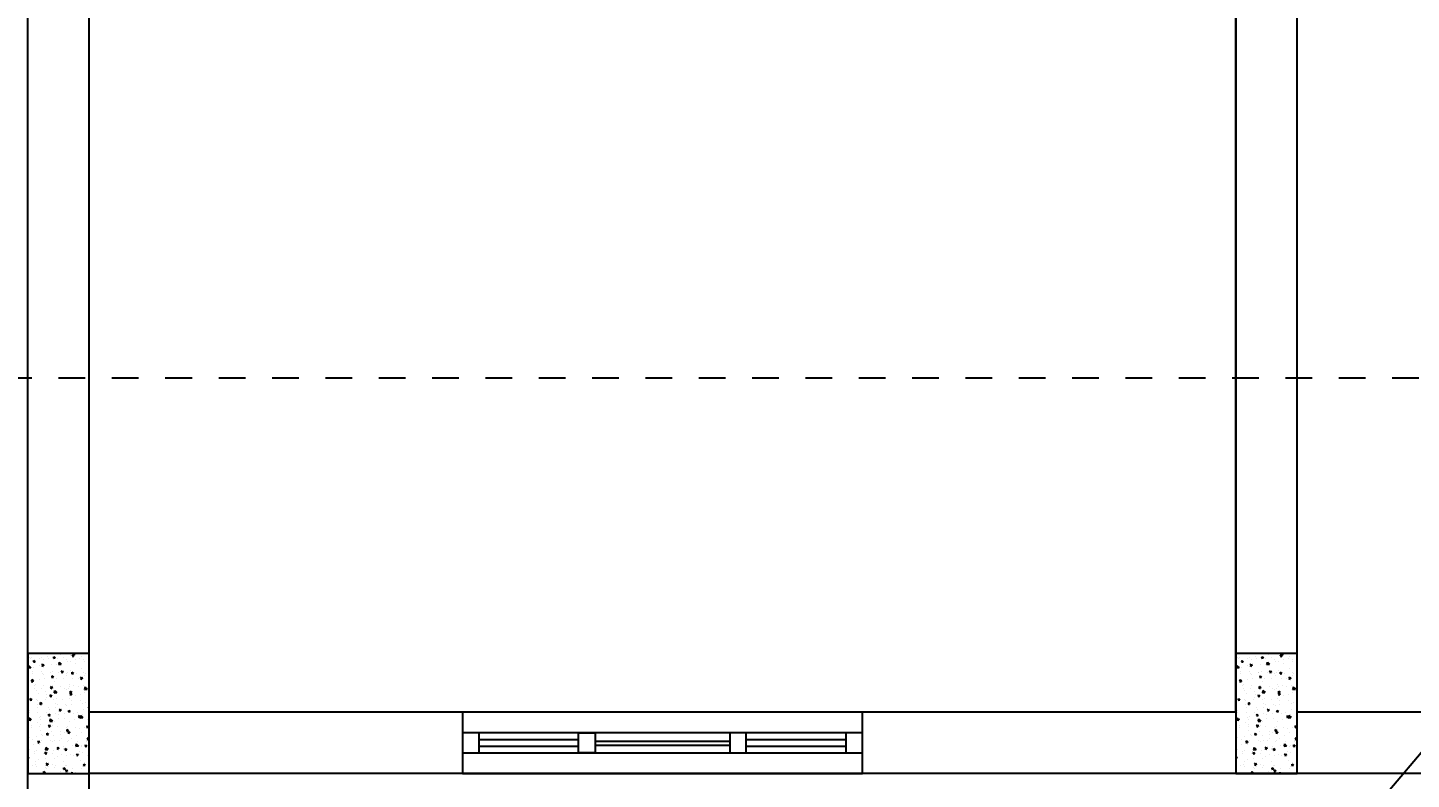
# Model space of a CAD drawing. Header units: metres. Extents: x 0 to 2048, y 111 to 219.
# Drawn here: x 1825.36 to 1830.55, y 164.29 to 167.11 of the extents above; entities that cross this region are included whole.
import ezdxf

# ---------------------------------------------------------------- set-up
doc = ezdxf.new("R2010")
doc.units = ezdxf.units.M
doc.header["$LTSCALE"] = 0.5
doc.header["$MEASUREMENT"] = 0
doc.header["$PDMODE"] = 3
doc.linetypes.add('( Dashed )', pattern=[0.75, 0.5, -0.25])
doc.linetypes.add('CONTIN', pattern=[0])
doc.layers.add('BLK_1_FLR_0_REGULAR_ROOM_1', color=3, linetype='Continuous')
doc.layers.add('DIST_EXIT', color=7, linetype='Continuous')
doc.layers.add('layout bou', color=1, linetype='Continuous', lineweight=60)
doc.layers.add('layout bou @ 1', color=1, linetype='Continuous', lineweight=60)
doc.styles.add('Isa-', font='times.ttf')
doc.styles.get("Standard").update_dxf_attribs({"font": ''})
doc.styles.get('Standard').set_extended_font_data('Arial Black')
doc.dimstyles.new('Building Arrow', dxfattribs={"dimscale": 0, "dimtxt": 1, "dimasz": 1, "dimexe": 0.18, "dimexo": 0.0625, "dimgap": 0.09, "dimtad": 0, "dimdec": 1, "dimzin": 0, "dimdsep": 46, "dimtxsty": 'Standard', "dimcen": 0.09, "dimse1": 1, "dimse2": 1, "dimclrt": 7, "dimadec": 1, "dimazin": 0, "dimtfac": 1, "dimtdec": 1, "dimtofl": 0, "dimtmove": 0, "dimatfit": 3, "dimfxl": 0, "dimtolj": 1, "dimtzin": 0, "dimarcsym": 0})
doc.dimstyles.new('STANDARD$0', dxfattribs={"dimtxt": 0.5, "dimasz": 0.1, "dimexe": 2, "dimexo": 2, "dimgap": 0, "dimtad": 0, "dimzin": 0, "dimdsep": 46, "dimtxsty": 'Standard', "dimblk": 'OBLIQUE', "dimcen": -0.0625, "dimse1": 1, "dimse2": 1, "dimclrd": 3, "dimclre": 9, "dimadec": 0, "dimazin": 0, "dimtfac": 1, "dimtix": 1, "dimtofl": 0, "dimtmove": 2, "dimatfit": 3, "dimldrblk": 'OBLIQUE', "dimfxl": 0, "dimtolj": 1, "dimtzin": 0, "dimarcsym": 0})

# ---------------------------------------------------------------- blocks, each defined once
blk = doc.blocks.new('*D9')
at = {"layer": 'Defpoints', "color": 0, "lineweight": -3}
for p in [(1764.1257, 208.0316), (1764.1257, 208.0316), (1929.9765, 145.7045)]:
    blk.add_point(p, dxfattribs=at)
at = {"layer": 'layout bou', "color": 0, "lineweight": -2}
for p, q in [((1765.0618, 207.6799), (1845.0867, 177.6063)), ((1929.0405, 146.0562), (1849.0155, 176.1298))]:
    blk.add_line(p, q, dxfattribs=at)
at = {"layer": 'layout bou', "color": 0, "lineweight": -3}
for points in [[(1765.1204, 207.8359), (1765.0031, 207.5239), (1764.1257, 208.0316)], [(1929.0991, 146.2122), (1928.9818, 145.9002), (1929.9765, 145.7045)]]:
    blk.add_solid(points, dxfattribs=at)
at = {"layer": 'layout bou', "color": 7, "lineweight": 15, "insert": (1847.0511, 176.868), "char_height": 1, "attachment_point": 5, "rotation": 339.4036}
blk.add_mtext('\\A1;177.2', dxfattribs=at)
blk = doc.blocks.new('_Oblique')
at = {"color": 0, "linetype": 'ByBlock', "lineweight": -2}
blk.add_line((-0.5, -0.5), (0.5, 0.5), dxfattribs=at)
blk = doc.blocks.new('*D32')
at = {"layer": 'Defpoints', "color": 0, "lineweight": -3, "ltscale": 2}
for p in [(1837.3489, 172.4047), (1837.3489, 172.4047), (1828.8279, 162.3147)]:
    blk.add_point(p, dxfattribs=at)
at = {"layer": 'DIST_EXIT', "color": 3, "lineweight": -2, "ltscale": 2}
for p, q in [((1837.3489, 172.4047), (1832.4777, 166.6365)), ((1828.8279, 162.3147), (1831.903, 165.956))]:
    blk.add_line(p, q, dxfattribs=at)
at = {"layer": 'DIST_EXIT', "color": 3, "lineweight": -2, "ltscale": 2, "xscale": 0.15, "yscale": 0.15, "zscale": 0.15}
for p, rotation in [((1837.3489, 172.4047), 49.81886375922322), ((1828.8279, 162.3147), 229.8188637592232)]:
    blk.add_blockref('_Oblique', p, dxfattribs=dict(at, rotation=rotation))
at = {"layer": 'DIST_EXIT', "color": 0, "lineweight": -3, "ltscale": 2, "insert": (1832.1903, 166.2963), "char_height": 0.3, "attachment_point": 5, "rotation": 49.8189, "style": 'Isa-'}
blk.add_mtext('\\A1;13.21', dxfattribs=at)

msp = doc.modelspace()

# ---------------------------------------------------------------- linework, layer by layer
at = {"color": 0, "lineweight": -3}
for p, q in [((1825.35887, 162.31467), (1825.35887, 169.87467)), ((1829.88887, 164.54467), (1829.88887, 169.87467)), ((1825.58887, 164.54467), (1825.58887, 169.64467)), ((1830.11887, 164.54467), (1830.11887, 169.64467)), ((1829.88887, 164.54467), (1825.58887, 164.54467)), ((1836.11887, 164.54467), (1830.11887, 164.54467)), ((1825.58887, 162.31467), (1825.58887, 164.31467)), ((1836.34887, 164.31467), (1825.58887, 164.31467))]:
    msp.add_line(p, q, dxfattribs=at)
at = {"color": 8, "linetype": '( Dashed )', "lineweight": -3, "ltscale": 0.0015}
msp.add_line((1819.475, 165.79899), (1856.7741, 165.79899), dxfattribs=at)
at = {"linetype": 'CONTIN', "lineweight": -3, "ltscale": 0.5}
for p, q in [((1825.35887, 164.76467), (1825.35887, 164.31467)), ((1825.58887, 164.76467), (1825.35887, 164.76467)), ((1825.58887, 164.31467), (1825.58887, 164.76467)), ((1829.88887, 164.76467), (1829.88887, 164.31467)), ((1830.11887, 164.76467), (1829.88887, 164.76467)), ((1830.11887, 164.31467), (1830.11887, 164.76467)), ((1825.35887, 164.31467), (1825.58887, 164.31467)), ((1829.88887, 164.31467), (1830.11887, 164.31467))]:
    msp.add_line(p, q, dxfattribs=at)
at = {"lineweight": -3}
for p, q in [((1825.36251, 164.71926), (1825.36113, 164.71037)), ((1825.36284, 164.71895), (1825.37096, 164.71116)), ((1825.36616, 164.74892), (1825.36616, 164.74892)), ((1825.36626, 164.76174), (1825.36626, 164.76174)), ((1825.36988, 164.74765), (1825.36988, 164.74765)), ((1825.37429, 164.75057), (1825.37429, 164.75057)), ((1825.38084, 164.73874), (1825.38032, 164.73276)), ((1825.38032, 164.73276), (1825.38658, 164.73392)), ((1825.38084, 164.73874), (1825.38659, 164.73392)), ((1825.40317, 164.74643), (1825.40317, 164.74643)), ((1825.40366, 164.72076), (1825.40366, 164.72076)), ((1825.41044, 164.7493), (1825.41044, 164.7493)), ((1825.41117, 164.72879), (1825.41117, 164.72879)), ((1825.41584, 164.72442), (1825.41248, 164.71944)), ((1825.41248, 164.71945), (1825.41853, 164.71742)), ((1825.41373, 164.72427), (1825.41373, 164.72427)), ((1825.41584, 164.72442), (1825.41853, 164.71742)), ((1825.41709, 164.74184), (1825.41709, 164.74184)), ((1825.43312, 164.75275), (1825.43312, 164.75275)), ((1825.43646, 164.74522), (1825.43646, 164.74522)), ((1825.44988, 164.72299), (1825.44988, 164.72299)), ((1825.45606, 164.75261), (1825.45554, 164.74663)), ((1825.45554, 164.74664), (1825.4618, 164.7478)), ((1825.45606, 164.75261), (1825.46181, 164.74779)), ((1825.46819, 164.72237), (1825.46819, 164.72237)), ((1825.46975, 164.744), (1825.46975, 164.744)), ((1825.47647, 164.73252), (1825.47509, 164.72363)), ((1825.4751, 164.72363), (1825.4846, 164.72474)), ((1825.4768, 164.73221), (1825.48492, 164.72442)), ((1825.48101, 164.75984), (1825.48101, 164.75984)), ((1825.49279, 164.74862), (1825.49279, 164.74862)), ((1825.50304, 164.74278), (1825.50304, 164.74278)), ((1825.50785, 164.73477), (1825.50785, 164.73477)), ((1825.52045, 164.73353), (1825.52045, 164.73353)), ((1825.52128, 164.75586), (1825.52128, 164.75586)), ((1825.52862, 164.75978), (1825.52526, 164.7548)), ((1825.52526, 164.75481), (1825.5313, 164.75278)), ((1825.52862, 164.75978), (1825.5313, 164.75278)), ((1825.53075, 164.76051), (1825.53702, 164.76167)), ((1825.53112, 164.76467), (1825.53076, 164.76051)), ((1825.53344, 164.76467), (1825.53703, 164.76167)), ((1825.53633, 164.74157), (1825.53633, 164.74157)), ((1825.5378, 164.72849), (1825.5378, 164.72849)), ((1825.5549, 164.7451), (1825.5549, 164.7451)), ((1825.55975, 164.75246), (1825.55975, 164.75246)), ((1825.56962, 164.74035), (1825.56962, 164.74035)), ((1825.57238, 164.73638), (1825.57238, 164.73638)), ((1829.89251, 164.71926), (1829.89113, 164.71037)), ((1829.89284, 164.71895), (1829.90096, 164.71116)), ((1829.89616, 164.74892), (1829.89616, 164.74892)), ((1829.89626, 164.76174), (1829.89626, 164.76174)), ((1829.89988, 164.74765), (1829.89988, 164.74765)), ((1829.90429, 164.75057), (1829.90429, 164.75057)), ((1829.91084, 164.73874), (1829.91032, 164.73276)), ((1829.91032, 164.73276), (1829.91658, 164.73392)), ((1829.91084, 164.73874), (1829.91659, 164.73392)), ((1829.93317, 164.74643), (1829.93317, 164.74643)), ((1829.93366, 164.72076), (1829.93366, 164.72076)), ((1829.94044, 164.7493), (1829.94044, 164.7493)), ((1829.94117, 164.72879), (1829.94117, 164.72879)), ((1829.94584, 164.72442), (1829.94248, 164.71944)), ((1829.94248, 164.71945), (1829.94853, 164.71742)), ((1829.94373, 164.72427), (1829.94373, 164.72427)), ((1829.94584, 164.72442), (1829.94853, 164.71742)), ((1829.94709, 164.74184), (1829.94709, 164.74184)), ((1829.96312, 164.75275), (1829.96312, 164.75275)), ((1829.96646, 164.74522), (1829.96646, 164.74522)), ((1829.97988, 164.72299), (1829.97988, 164.72299)), ((1829.98606, 164.75261), (1829.98554, 164.74663)), ((1829.98554, 164.74664), (1829.9918, 164.7478)), ((1829.98606, 164.75261), (1829.99181, 164.74779)), ((1829.99819, 164.72237), (1829.99819, 164.72237)), ((1829.99975, 164.744), (1829.99975, 164.744)), ((1830.00647, 164.73252), (1830.00509, 164.72363)), ((1830.0051, 164.72363), (1830.0146, 164.72474)), ((1830.0068, 164.73221), (1830.01492, 164.72442)), ((1830.01101, 164.75984), (1830.01101, 164.75984)), ((1830.02279, 164.74862), (1830.02279, 164.74862)), ((1830.03304, 164.74278), (1830.03304, 164.74278)), ((1830.03785, 164.73477), (1830.03785, 164.73477)), ((1830.05045, 164.73353), (1830.05045, 164.73353)), ((1830.05128, 164.75586), (1830.05128, 164.75586)), ((1830.05862, 164.75978), (1830.05526, 164.7548)), ((1830.05526, 164.75481), (1830.0613, 164.75278)), ((1830.05862, 164.75978), (1830.0613, 164.75278)), ((1830.06075, 164.76051), (1830.06702, 164.76167)), ((1830.06112, 164.76467), (1830.06076, 164.76051)), ((1830.06344, 164.76467), (1830.06703, 164.76167)), ((1830.06633, 164.74157), (1830.06633, 164.74157)), ((1830.0678, 164.72849), (1830.0678, 164.72849)), ((1830.0849, 164.7451), (1830.0849, 164.7451)), ((1830.08975, 164.75246), (1830.08975, 164.75246)), ((1830.09962, 164.74035), (1830.09962, 164.74035)), ((1830.10238, 164.73638), (1830.10238, 164.73638)), ((1825.36113, 164.71037), (1825.37063, 164.71148)), ((1825.36401, 164.70835), (1825.36401, 164.70835)), ((1825.37558, 164.66473), (1825.37222, 164.65975)), ((1825.37457, 164.66701), (1825.37404, 164.66103)), ((1825.37404, 164.66104), (1825.38031, 164.66219)), ((1825.37457, 164.66701), (1825.38031, 164.66219)), ((1825.37558, 164.66473), (1825.37826, 164.65773)), ((1825.37617, 164.6906), (1825.37617, 164.6906)), ((1825.37629, 164.69714), (1825.37629, 164.69714)), ((1825.37928, 164.7127), (1825.37928, 164.7127)), ((1825.4014, 164.66737), (1825.4014, 164.66737)), ((1825.40958, 164.69592), (1825.40958, 164.69592)), ((1825.41484, 164.68846), (1825.41484, 164.68846)), ((1825.41872, 164.68639), (1825.41872, 164.68639)), ((1825.42118, 164.67047), (1825.42118, 164.67047)), ((1825.44287, 164.69471), (1825.44287, 164.69471)), ((1825.44313, 164.69443), (1825.44313, 164.69443)), ((1825.44979, 164.68089), (1825.44926, 164.67491)), ((1825.44926, 164.67491), (1825.45553, 164.67607)), ((1825.44979, 164.68089), (1825.45553, 164.67606)), ((1825.45317, 164.69796), (1825.45317, 164.69796)), ((1825.46594, 164.66899), (1825.46594, 164.66899)), ((1825.47615, 164.69349), (1825.47615, 164.69349)), ((1825.48835, 164.70009), (1825.485, 164.69511)), ((1825.485, 164.69512), (1825.49104, 164.69309)), ((1825.48835, 164.70009), (1825.49104, 164.69309)), ((1825.48932, 164.69669), (1825.48932, 164.69669)), ((1825.49262, 164.67165), (1825.49262, 164.67165)), ((1825.5028, 164.6903), (1825.5028, 164.6903)), ((1825.50559, 164.68139), (1825.50559, 164.68139)), ((1825.50944, 164.69227), (1825.50944, 164.69227)), ((1825.51902, 164.70247), (1825.51902, 164.70247)), ((1825.52501, 164.69476), (1825.52448, 164.68878)), ((1825.52448, 164.68879), (1825.53075, 164.68994)), ((1825.52501, 164.69476), (1825.53075, 164.68994)), ((1825.52876, 164.67038), (1825.52876, 164.67038)), ((1825.54273, 164.69106), (1825.54273, 164.69106)), ((1825.54781, 164.67018), (1825.54781, 164.67018)), ((1825.56087, 164.67576), (1825.55751, 164.67078)), ((1825.55751, 164.67079), (1825.56356, 164.66876)), ((1825.55989, 164.70723), (1825.55989, 164.70723)), ((1825.56087, 164.67576), (1825.56356, 164.66875)), ((1825.56976, 164.69414), (1825.56976, 164.69414)), ((1825.57012, 164.683), (1825.57012, 164.683)), ((1825.57602, 164.68984), (1825.57602, 164.68984)), ((1829.89113, 164.71037), (1829.90063, 164.71148)), ((1829.89401, 164.70835), (1829.89401, 164.70835)), ((1829.90558, 164.66473), (1829.90222, 164.65975)), ((1829.90457, 164.66701), (1829.90404, 164.66103)), ((1829.90404, 164.66104), (1829.91031, 164.66219)), ((1829.90457, 164.66701), (1829.91031, 164.66219)), ((1829.90558, 164.66473), (1829.90826, 164.65773)), ((1829.90617, 164.6906), (1829.90617, 164.6906)), ((1829.90629, 164.69714), (1829.90629, 164.69714)), ((1829.90928, 164.7127), (1829.90928, 164.7127)), ((1829.9314, 164.66737), (1829.9314, 164.66737)), ((1829.93958, 164.69592), (1829.93958, 164.69592)), ((1829.94484, 164.68846), (1829.94484, 164.68846)), ((1829.94872, 164.68639), (1829.94872, 164.68639)), ((1829.95118, 164.67047), (1829.95118, 164.67047)), ((1829.97287, 164.69471), (1829.97287, 164.69471)), ((1829.97313, 164.69443), (1829.97313, 164.69443)), ((1829.97979, 164.68089), (1829.97926, 164.67491)), ((1829.97926, 164.67491), (1829.98553, 164.67607)), ((1829.97979, 164.68089), (1829.98553, 164.67606)), ((1829.98317, 164.69796), (1829.98317, 164.69796)), ((1829.99594, 164.66899), (1829.99594, 164.66899)), ((1830.00615, 164.69349), (1830.00615, 164.69349)), ((1830.01835, 164.70009), (1830.015, 164.69511)), ((1830.015, 164.69512), (1830.02104, 164.69309)), ((1830.01835, 164.70009), (1830.02104, 164.69309)), ((1830.01932, 164.69669), (1830.01932, 164.69669)), ((1830.02262, 164.67165), (1830.02262, 164.67165)), ((1830.0328, 164.6903), (1830.0328, 164.6903)), ((1830.03559, 164.68139), (1830.03559, 164.68139)), ((1830.03944, 164.69227), (1830.03944, 164.69227)), ((1830.04902, 164.70247), (1830.04902, 164.70247)), ((1830.05501, 164.69476), (1830.05448, 164.68878)), ((1830.05448, 164.68879), (1830.06075, 164.68994)), ((1830.05501, 164.69476), (1830.06075, 164.68994)), ((1830.05876, 164.67038), (1830.05876, 164.67038)), ((1830.07273, 164.69106), (1830.07273, 164.69106)), ((1830.07781, 164.67018), (1830.07781, 164.67018)), ((1830.09087, 164.67576), (1830.08751, 164.67078)), ((1830.08751, 164.67079), (1830.09356, 164.66876)), ((1830.08989, 164.70723), (1830.08989, 164.70723)), ((1830.09087, 164.67576), (1830.09356, 164.66875)), ((1830.09976, 164.69414), (1830.09976, 164.69414)), ((1830.10012, 164.683), (1830.10012, 164.683)), ((1830.10602, 164.68984), (1830.10602, 164.68984)), ((1825.36175, 164.65497), (1825.36175, 164.65497)), ((1825.37222, 164.65976), (1825.37827, 164.65773)), ((1825.38378, 164.6452), (1825.38378, 164.6452)), ((1825.38618, 164.63228), (1825.38618, 164.63228)), ((1825.38759, 164.64954), (1825.38759, 164.64954)), ((1825.39089, 164.62451), (1825.39089, 164.62451)), ((1825.39915, 164.61399), (1825.39915, 164.61399)), ((1825.41258, 164.63508), (1825.41258, 164.63508)), ((1825.41707, 164.64398), (1825.41707, 164.64398)), ((1825.42703, 164.62324), (1825.42703, 164.62324)), ((1825.43119, 164.61215), (1825.43119, 164.61215)), ((1825.44809, 164.6404), (1825.44474, 164.63542)), ((1825.44474, 164.63543), (1825.45078, 164.6334)), ((1825.44809, 164.6404), (1825.45078, 164.63339)), ((1825.45036, 164.64277), (1825.45036, 164.64277)), ((1825.45314, 164.63611), (1825.45314, 164.63611)), ((1825.45816, 164.66009), (1825.45816, 164.66009)), ((1825.45992, 164.6258), (1825.45854, 164.6169)), ((1825.45855, 164.61691), (1825.46804, 164.61801)), ((1825.46025, 164.62548), (1825.46837, 164.61769)), ((1825.46368, 164.6156), (1825.46368, 164.6156)), ((1825.48365, 164.64155), (1825.48365, 164.64155)), ((1825.4976, 164.63378), (1825.4976, 164.63378)), ((1825.50333, 164.62801), (1825.50333, 164.62801)), ((1825.51281, 164.63198), (1825.51281, 164.63198)), ((1825.51677, 164.64909), (1825.51677, 164.64909)), ((1825.51694, 164.64034), (1825.51694, 164.64034)), ((1825.52061, 164.61607), (1825.51725, 164.61109)), ((1825.51725, 164.6111), (1825.5233, 164.60907)), ((1825.5182, 164.61706), (1825.52447, 164.61822)), ((1825.51873, 164.62303), (1825.51821, 164.61706)), ((1825.51873, 164.62303), (1825.52448, 164.61821)), ((1825.52061, 164.61607), (1825.52329, 164.60906)), ((1825.53206, 164.64534), (1825.53206, 164.64534)), ((1825.55023, 164.63912), (1825.55023, 164.63912)), ((1825.55782, 164.61186), (1825.55782, 164.61186)), ((1825.56787, 164.62962), (1825.56787, 164.62962)), ((1825.5682, 164.64407), (1825.5682, 164.64407)), ((1825.5715, 164.61904), (1825.5715, 164.61904)), ((1825.57388, 164.63905), (1825.5725, 164.63016)), ((1825.57251, 164.63016), (1825.58201, 164.63127)), ((1825.57421, 164.63874), (1825.58233, 164.63095)), ((1825.57977, 164.63582), (1825.57977, 164.63582)), ((1825.58352, 164.6379), (1825.58352, 164.6379)), ((1829.89175, 164.65497), (1829.89175, 164.65497)), ((1829.90222, 164.65976), (1829.90827, 164.65773)), ((1829.91378, 164.6452), (1829.91378, 164.6452)), ((1829.91618, 164.63228), (1829.91618, 164.63228)), ((1829.91759, 164.64954), (1829.91759, 164.64954)), ((1829.92089, 164.62451), (1829.92089, 164.62451)), ((1829.92915, 164.61399), (1829.92915, 164.61399)), ((1829.94258, 164.63508), (1829.94258, 164.63508)), ((1829.94707, 164.64398), (1829.94707, 164.64398)), ((1829.95703, 164.62324), (1829.95703, 164.62324)), ((1829.96119, 164.61215), (1829.96119, 164.61215)), ((1829.97809, 164.6404), (1829.97474, 164.63542)), ((1829.97474, 164.63543), (1829.98078, 164.6334)), ((1829.97809, 164.6404), (1829.98078, 164.63339)), ((1829.98036, 164.64277), (1829.98036, 164.64277)), ((1829.98314, 164.63611), (1829.98314, 164.63611)), ((1829.98816, 164.66009), (1829.98816, 164.66009)), ((1829.98992, 164.6258), (1829.98854, 164.6169)), ((1829.98855, 164.61691), (1829.99804, 164.61801)), ((1829.99025, 164.62548), (1829.99837, 164.61769)), ((1829.99368, 164.6156), (1829.99368, 164.6156)), ((1830.01365, 164.64155), (1830.01365, 164.64155)), ((1830.0276, 164.63378), (1830.0276, 164.63378)), ((1830.03333, 164.62801), (1830.03333, 164.62801)), ((1830.04281, 164.63198), (1830.04281, 164.63198)), ((1830.04677, 164.64909), (1830.04677, 164.64909)), ((1830.04694, 164.64034), (1830.04694, 164.64034)), ((1830.05061, 164.61607), (1830.04725, 164.61109)), ((1830.04725, 164.6111), (1830.0533, 164.60907)), ((1830.0482, 164.61706), (1830.05447, 164.61822)), ((1830.04873, 164.62303), (1830.04821, 164.61706)), ((1830.04873, 164.62303), (1830.05448, 164.61821)), ((1830.05061, 164.61607), (1830.05329, 164.60906)), ((1830.06206, 164.64534), (1830.06206, 164.64534)), ((1830.08023, 164.63912), (1830.08023, 164.63912)), ((1830.08782, 164.61186), (1830.08782, 164.61186)), ((1830.09787, 164.62962), (1830.09787, 164.62962)), ((1830.0982, 164.64407), (1830.0982, 164.64407)), ((1830.1015, 164.61904), (1830.1015, 164.61904)), ((1830.10388, 164.63905), (1830.1025, 164.63016)), ((1830.10251, 164.63016), (1830.11201, 164.63127)), ((1830.10421, 164.63874), (1830.11233, 164.63095)), ((1830.10977, 164.63582), (1830.10977, 164.63582)), ((1830.11352, 164.6379), (1830.11352, 164.6379)), ((1825.35949, 164.60159), (1825.35949, 164.60159)), ((1825.36829, 164.59528), (1825.36777, 164.58931)), ((1825.36777, 164.58931), (1825.37403, 164.59047)), ((1825.36829, 164.59528), (1825.37404, 164.59046)), ((1825.39083, 164.59386), (1825.39083, 164.59386)), ((1825.39587, 164.58664), (1825.39587, 164.58664)), ((1825.39619, 164.57396), (1825.39619, 164.57396)), ((1825.39689, 164.56061), (1825.39689, 164.56061)), ((1825.40783, 164.58071), (1825.40447, 164.57573)), ((1825.40448, 164.57574), (1825.41052, 164.57371)), ((1825.40783, 164.58071), (1825.41052, 164.5737)), ((1825.41033, 164.58169), (1825.41033, 164.58169)), ((1825.42411, 164.59264), (1825.42411, 164.59264)), ((1825.43033, 164.5982), (1825.43033, 164.5982)), ((1825.43532, 164.56033), (1825.43532, 164.56033)), ((1825.44351, 164.60916), (1825.44299, 164.60318)), ((1825.44299, 164.60319), (1825.44925, 164.60434)), ((1825.44351, 164.60916), (1825.44926, 164.60434)), ((1825.4574, 164.59142), (1825.4574, 164.59142)), ((1825.46143, 164.56222), (1825.46143, 164.56222)), ((1825.46316, 164.57779), (1825.46316, 164.57779)), ((1825.46647, 164.59693), (1825.46647, 164.59693)), ((1825.46977, 164.5719), (1825.46977, 164.5719)), ((1825.49069, 164.59021), (1825.49069, 164.59021)), ((1825.50108, 164.57462), (1825.50108, 164.57462)), ((1825.50592, 164.57062), (1825.50592, 164.57062)), ((1825.51451, 164.59571), (1825.51451, 164.59571)), ((1825.52282, 164.57367), (1825.52282, 164.57367)), ((1825.52398, 164.58899), (1825.52398, 164.58899)), ((1825.53704, 164.60747), (1825.53704, 164.60747)), ((1825.55727, 164.58778), (1825.55727, 164.58778)), ((1825.56561, 164.57624), (1825.56561, 164.57624)), ((1825.57648, 164.58116), (1825.57648, 164.58116)), ((1825.58767, 164.56518), (1825.58715, 164.55921)), ((1825.58715, 164.55921), (1825.58887, 164.55953)), ((1825.58767, 164.56518), (1825.58887, 164.56418)), ((1829.88949, 164.60159), (1829.88949, 164.60159)), ((1829.89829, 164.59528), (1829.89777, 164.58931)), ((1829.89777, 164.58931), (1829.90403, 164.59047)), ((1829.89829, 164.59528), (1829.90404, 164.59046)), ((1829.92083, 164.59386), (1829.92083, 164.59386)), ((1829.92587, 164.58664), (1829.92587, 164.58664)), ((1829.92619, 164.57396), (1829.92619, 164.57396)), ((1829.92689, 164.56061), (1829.92689, 164.56061)), ((1829.93783, 164.58071), (1829.93447, 164.57573)), ((1829.93448, 164.57574), (1829.94052, 164.57371)), ((1829.93783, 164.58071), (1829.94052, 164.5737)), ((1829.94033, 164.58169), (1829.94033, 164.58169)), ((1829.95411, 164.59264), (1829.95411, 164.59264)), ((1829.96033, 164.5982), (1829.96033, 164.5982)), ((1829.96532, 164.56033), (1829.96532, 164.56033)), ((1829.97351, 164.60916), (1829.97299, 164.60318)), ((1829.97299, 164.60319), (1829.97925, 164.60434)), ((1829.97351, 164.60916), (1829.97926, 164.60434)), ((1829.9874, 164.59142), (1829.9874, 164.59142)), ((1829.99143, 164.56222), (1829.99143, 164.56222)), ((1829.99316, 164.57779), (1829.99316, 164.57779)), ((1829.99647, 164.59693), (1829.99647, 164.59693)), ((1829.99977, 164.5719), (1829.99977, 164.5719)), ((1830.02069, 164.59021), (1830.02069, 164.59021)), ((1830.03108, 164.57462), (1830.03108, 164.57462)), ((1830.03592, 164.57062), (1830.03592, 164.57062)), ((1830.04451, 164.59571), (1830.04451, 164.59571)), ((1830.05282, 164.57367), (1830.05282, 164.57367)), ((1830.05398, 164.58899), (1830.05398, 164.58899)), ((1830.06704, 164.60747), (1830.06704, 164.60747)), ((1830.08727, 164.58778), (1830.08727, 164.58778)), ((1830.09561, 164.57624), (1830.09561, 164.57624)), ((1830.10648, 164.58116), (1830.10648, 164.58116)), ((1830.11767, 164.56518), (1830.11715, 164.55921)), ((1830.11715, 164.55921), (1830.11887, 164.55953)), ((1830.11767, 164.56518), (1830.11887, 164.56418)), ((1825.36202, 164.52356), (1825.36149, 164.51758)), ((1825.36149, 164.51759), (1825.36776, 164.51874)), ((1825.36202, 164.52356), (1825.36776, 164.51874)), ((1825.36394, 164.54456), (1825.36394, 164.54456)), ((1825.36757, 164.52102), (1825.36421, 164.51604)), ((1825.36421, 164.51605), (1825.37026, 164.51402)), ((1825.36475, 164.54979), (1825.36475, 164.54979)), ((1825.36757, 164.52102), (1825.37026, 164.51401)), ((1825.36804, 164.52475), (1825.36804, 164.52475)), ((1825.39464, 164.50723), (1825.39464, 164.50723)), ((1825.39723, 164.54335), (1825.39723, 164.54335)), ((1825.40419, 164.52348), (1825.40419, 164.52348)), ((1825.4062, 164.51564), (1825.4062, 164.51564)), ((1825.40807, 164.52831), (1825.40807, 164.52831)), ((1825.43052, 164.54213), (1825.43052, 164.54213)), ((1825.43724, 164.53743), (1825.43671, 164.53146)), ((1825.43671, 164.53146), (1825.44298, 164.53262)), ((1825.43724, 164.53743), (1825.44298, 164.53261)), ((1825.4412, 164.55383), (1825.4412, 164.55383)), ((1825.44337, 164.51907), (1825.44199, 164.51018)), ((1825.44199, 164.51018), (1825.45149, 164.51129)), ((1825.4437, 164.51876), (1825.45182, 164.51097)), ((1825.45917, 164.50884), (1825.45917, 164.50884)), ((1825.46381, 164.54091), (1825.46381, 164.54091)), ((1825.47317, 164.51948), (1825.47317, 164.51948)), ((1825.47476, 164.53402), (1825.47476, 164.53402)), ((1825.48034, 164.55637), (1825.47699, 164.5514)), ((1825.47699, 164.5514), (1825.48303, 164.54938)), ((1825.48034, 164.55637), (1825.48303, 164.54937)), ((1825.4971, 164.5397), (1825.4971, 164.5397)), ((1825.49882, 164.52124), (1825.49882, 164.52124)), ((1825.50921, 164.54559), (1825.50921, 164.54559)), ((1825.51246, 164.55131), (1825.51193, 164.54533)), ((1825.51193, 164.54534), (1825.5182, 164.54649)), ((1825.51226, 164.54233), (1825.51226, 164.54233)), ((1825.51246, 164.55131), (1825.5182, 164.54649)), ((1825.5142, 164.50772), (1825.5142, 164.50772)), ((1825.53038, 164.53848), (1825.53038, 164.53848)), ((1825.53283, 164.51535), (1825.53283, 164.51535)), ((1825.54536, 164.54432), (1825.54536, 164.54432)), ((1825.54865, 164.51928), (1825.54865, 164.51928)), ((1825.55286, 164.53204), (1825.5495, 164.52707)), ((1825.54951, 164.52707), (1825.55555, 164.52505)), ((1825.55286, 164.53204), (1825.55555, 164.52504)), ((1825.55733, 164.53233), (1825.55595, 164.52344)), ((1825.55596, 164.52344), (1825.56546, 164.52455)), ((1825.55766, 164.53202), (1825.56578, 164.52423)), ((1825.56336, 164.52285), (1825.56336, 164.52285)), ((1825.56367, 164.53727), (1825.56367, 164.53727)), ((1825.56783, 164.55354), (1825.56783, 164.55354)), ((1825.5848, 164.51801), (1825.5848, 164.51801)), ((1828.48887, 164.54467, 0), (1826.98887, 164.54467, 0)), ((1829.89202, 164.52356), (1829.89149, 164.51758)), ((1829.89149, 164.51759), (1829.89776, 164.51874)), ((1829.89202, 164.52356), (1829.89776, 164.51874)), ((1829.89394, 164.54456), (1829.89394, 164.54456)), ((1829.89757, 164.52102), (1829.89421, 164.51604)), ((1829.89421, 164.51605), (1829.90026, 164.51402)), ((1829.89475, 164.54979), (1829.89475, 164.54979)), ((1829.89757, 164.52102), (1829.90026, 164.51401)), ((1829.89804, 164.52475), (1829.89804, 164.52475)), ((1829.92464, 164.50723), (1829.92464, 164.50723)), ((1829.92723, 164.54335), (1829.92723, 164.54335)), ((1829.93419, 164.52348), (1829.93419, 164.52348)), ((1829.9362, 164.51564), (1829.9362, 164.51564)), ((1829.93807, 164.52831), (1829.93807, 164.52831)), ((1829.96052, 164.54213), (1829.96052, 164.54213)), ((1829.96724, 164.53743), (1829.96671, 164.53146)), ((1829.96671, 164.53146), (1829.97298, 164.53262)), ((1829.96724, 164.53743), (1829.97298, 164.53261)), ((1829.9712, 164.55383), (1829.9712, 164.55383)), ((1829.97337, 164.51907), (1829.97199, 164.51018)), ((1829.97199, 164.51018), (1829.98149, 164.51129)), ((1829.9737, 164.51876), (1829.98182, 164.51097)), ((1829.98917, 164.50884), (1829.98917, 164.50884)), ((1829.99381, 164.54091), (1829.99381, 164.54091)), ((1830.00317, 164.51948), (1830.00317, 164.51948)), ((1830.00476, 164.53402), (1830.00476, 164.53402)), ((1830.01034, 164.55637), (1830.00699, 164.5514)), ((1830.00699, 164.5514), (1830.01303, 164.54938)), ((1830.01034, 164.55637), (1830.01303, 164.54937)), ((1830.0271, 164.5397), (1830.0271, 164.5397)), ((1830.02882, 164.52124), (1830.02882, 164.52124)), ((1830.03921, 164.54559), (1830.03921, 164.54559)), ((1830.04246, 164.55131), (1830.04193, 164.54533)), ((1830.04193, 164.54534), (1830.0482, 164.54649)), ((1830.04226, 164.54233), (1830.04226, 164.54233)), ((1830.04246, 164.55131), (1830.0482, 164.54649)), ((1830.0442, 164.50772), (1830.0442, 164.50772)), ((1830.06038, 164.53848), (1830.06038, 164.53848)), ((1830.06283, 164.51535), (1830.06283, 164.51535)), ((1830.07536, 164.54432), (1830.07536, 164.54432)), ((1830.07865, 164.51928), (1830.07865, 164.51928)), ((1830.08286, 164.53204), (1830.0795, 164.52707)), ((1830.07951, 164.52707), (1830.08555, 164.52505)), ((1830.08286, 164.53204), (1830.08555, 164.52504)), ((1830.08733, 164.53233), (1830.08595, 164.52344)), ((1830.08596, 164.52344), (1830.09546, 164.52455)), ((1830.08766, 164.53202), (1830.09578, 164.52423)), ((1830.09336, 164.52285), (1830.09336, 164.52285)), ((1830.09367, 164.53727), (1830.09367, 164.53727)), ((1830.09783, 164.55354), (1830.09783, 164.55354)), ((1830.1148, 164.51801), (1830.1148, 164.51801)), ((1825.37144, 164.49262), (1825.37144, 164.49262)), ((1825.37303, 164.48688), (1825.37303, 164.48688)), ((1825.39238, 164.45385), (1825.39238, 164.45385)), ((1825.40472, 164.49141), (1825.40472, 164.49141)), ((1825.40581, 164.47493), (1825.40581, 164.47493)), ((1825.40748, 164.49845), (1825.40748, 164.49845)), ((1825.41247, 164.46057), (1825.41247, 164.46057)), ((1825.41621, 164.45732), (1825.41621, 164.45732)), ((1825.43043, 164.45973), (1825.4367, 164.46089)), ((1825.43096, 164.46571), (1825.43044, 164.45973)), ((1825.43096, 164.46571), (1825.43671, 164.46089)), ((1825.44008, 164.49668), (1825.43673, 164.49171)), ((1825.43673, 164.49171), (1825.44277, 164.48969)), ((1825.43801, 164.49019), (1825.43801, 164.49019)), ((1825.44008, 164.49668), (1825.44277, 164.48968)), ((1825.44363, 164.49717), (1825.44363, 164.49717)), ((1825.44693, 164.47214), (1825.44693, 164.47214)), ((1825.45121, 164.49551), (1825.45121, 164.49551)), ((1825.45691, 164.45546), (1825.45691, 164.45546)), ((1825.4713, 164.48897), (1825.4713, 164.48897)), ((1825.48307, 164.47087), (1825.48307, 164.47087)), ((1825.48318, 164.46116), (1825.48318, 164.46116)), ((1825.49657, 164.46786), (1825.49657, 164.46786)), ((1825.50459, 164.48776), (1825.50459, 164.48776)), ((1825.50565, 164.47361), (1825.51192, 164.47477)), ((1825.50618, 164.47958), (1825.50566, 164.47361)), ((1825.50618, 164.47958), (1825.51193, 164.47476)), ((1825.5126, 164.47235), (1825.50924, 164.46738)), ((1825.50924, 164.46738), (1825.51529, 164.46536)), ((1825.51, 164.48894), (1825.51, 164.48894)), ((1825.5126, 164.47235), (1825.51529, 164.46535)), ((1825.53788, 164.48654), (1825.53788, 164.48654)), ((1825.54284, 164.45703), (1825.54284, 164.45703)), ((1825.55364, 164.48141), (1825.55364, 164.48141)), ((1825.5611, 164.46947), (1825.5611, 164.46947)), ((1825.57117, 164.48533), (1825.57117, 164.48533)), ((1825.57784, 164.49522), (1825.57784, 164.49522)), ((1825.58087, 164.48749), (1825.58714, 164.48864)), ((1825.5814, 164.49346), (1825.58088, 164.48748)), ((1825.5814, 164.49346), (1825.58714, 164.48864)), ((1825.58809, 164.49298), (1825.58809, 164.49298)), ((1829.90144, 164.49262), (1829.90144, 164.49262)), ((1829.90303, 164.48688), (1829.90303, 164.48688)), ((1829.92238, 164.45385), (1829.92238, 164.45385)), ((1829.93472, 164.49141), (1829.93472, 164.49141)), ((1829.93581, 164.47493), (1829.93581, 164.47493)), ((1829.93748, 164.49845), (1829.93748, 164.49845)), ((1829.94247, 164.46057), (1829.94247, 164.46057)), ((1829.94621, 164.45732), (1829.94621, 164.45732)), ((1829.96043, 164.45973), (1829.9667, 164.46089)), ((1829.96096, 164.46571), (1829.96044, 164.45973)), ((1829.96096, 164.46571), (1829.96671, 164.46089)), ((1829.97008, 164.49668), (1829.96673, 164.49171)), ((1829.96673, 164.49171), (1829.97277, 164.48969)), ((1829.96801, 164.49019), (1829.96801, 164.49019)), ((1829.97008, 164.49668), (1829.97277, 164.48968)), ((1829.97363, 164.49717), (1829.97363, 164.49717)), ((1829.97693, 164.47214), (1829.97693, 164.47214)), ((1829.98121, 164.49551), (1829.98121, 164.49551)), ((1829.98691, 164.45546), (1829.98691, 164.45546)), ((1830.0013, 164.48897), (1830.0013, 164.48897)), ((1830.01307, 164.47087), (1830.01307, 164.47087)), ((1830.01318, 164.46116), (1830.01318, 164.46116)), ((1830.02657, 164.46786), (1830.02657, 164.46786)), ((1830.03459, 164.48776), (1830.03459, 164.48776)), ((1830.03565, 164.47361), (1830.04192, 164.47477)), ((1830.03618, 164.47958), (1830.03566, 164.47361)), ((1830.03618, 164.47958), (1830.04193, 164.47476)), ((1830.0426, 164.47235), (1830.03924, 164.46738)), ((1830.03924, 164.46738), (1830.04529, 164.46536)), ((1830.04, 164.48894), (1830.04, 164.48894)), ((1830.0426, 164.47235), (1830.04529, 164.46535)), ((1830.06788, 164.48654), (1830.06788, 164.48654)), ((1830.07284, 164.45703), (1830.07284, 164.45703)), ((1830.08364, 164.48141), (1830.08364, 164.48141)), ((1830.0911, 164.46947), (1830.0911, 164.46947)), ((1830.10117, 164.48533), (1830.10117, 164.48533)), ((1830.10784, 164.49522), (1830.10784, 164.49522)), ((1830.11087, 164.48749), (1830.11714, 164.48864)), ((1830.1114, 164.49346), (1830.11088, 164.48748)), ((1830.1114, 164.49346), (1830.11714, 164.48864)), ((1830.11809, 164.49298), (1830.11809, 164.49298)), ((1825.35887, 164.44921), (1825.36149, 164.44701)), ((1825.35887, 164.44653), (1825.36148, 164.44702)), ((1825.36656, 164.40313), (1825.36656, 164.40313)), ((1825.37848, 164.44128), (1825.37848, 164.44128)), ((1825.38134, 164.42373), (1825.38134, 164.42373)), ((1825.39982, 164.43699), (1825.39647, 164.43202)), ((1825.39647, 164.43202), (1825.40251, 164.43)), ((1825.39982, 164.43699), (1825.40251, 164.42999)), ((1825.40356, 164.42155), (1825.40356, 164.42155)), ((1825.41177, 164.44006), (1825.41177, 164.44006)), ((1825.42682, 164.41235), (1825.42544, 164.40345)), ((1825.42544, 164.40346), (1825.43494, 164.40456)), ((1825.42715, 164.41203), (1825.43526, 164.40424)), ((1825.44506, 164.43885), (1825.44506, 164.43885)), ((1825.45191, 164.43427), (1825.45191, 164.43427)), ((1825.45466, 164.40207), (1825.45466, 164.40207)), ((1825.46122, 164.4372), (1825.46122, 164.4372)), ((1825.47234, 164.41266), (1825.46898, 164.40769)), ((1825.46898, 164.40769), (1825.47502, 164.40566)), ((1825.47234, 164.41266), (1825.47502, 164.40566)), ((1825.47834, 164.43763), (1825.47834, 164.43763)), ((1825.48637, 164.44583), (1825.48637, 164.44583)), ((1825.49135, 164.40796), (1825.49135, 164.40796)), ((1825.49319, 164.40284), (1825.49319, 164.40284)), ((1825.49431, 164.41448), (1825.49431, 164.41448)), ((1825.4999, 164.40786), (1825.49938, 164.40188)), ((1825.49938, 164.40188), (1825.50565, 164.40304)), ((1825.4999, 164.40786), (1825.50565, 164.40304)), ((1825.50775, 164.43556), (1825.50775, 164.43556)), ((1825.51163, 164.43641), (1825.51163, 164.43641)), ((1825.52251, 164.44456), (1825.52251, 164.44456)), ((1825.52581, 164.41953), (1825.52581, 164.41953)), ((1825.54078, 164.42561), (1825.5394, 164.41671)), ((1825.53941, 164.41672), (1825.5489, 164.41782)), ((1825.54111, 164.42529), (1825.54923, 164.4175)), ((1825.54492, 164.4352), (1825.54492, 164.4352)), ((1825.55884, 164.41609), (1825.55884, 164.41609)), ((1825.56195, 164.41825), (1825.56195, 164.41825)), ((1825.57512, 164.42173), (1825.5746, 164.41575)), ((1825.5746, 164.41576), (1825.58087, 164.41692)), ((1825.57512, 164.42173), (1825.58087, 164.41691)), ((1825.57821, 164.43398), (1825.57821, 164.43398)), ((1825.58511, 164.44802), (1825.58176, 164.44305)), ((1825.58176, 164.44305), (1825.5878, 164.44102)), ((1825.58511, 164.44802), (1825.5878, 164.44102)), ((1825.58785, 164.4369), (1825.58785, 164.4369)), ((1827.05109, 164.44212, 0), (1827.4244, 164.44212, 0)), ((1827.05109, 164.41723, 0), (1827.4244, 164.41723, 0)), ((1827.48662, 164.43593, 0), (1827.99112, 164.43592, 0)), ((1827.48662, 164.42099, 0), (1827.99112, 164.42099, 0)), ((1828.05334, 164.44212, 0), (1828.42665, 164.44212, 0)), ((1828.05334, 164.41723, 0), (1828.42665, 164.41723, 0)), ((1829.88887, 164.44921), (1829.89149, 164.44701)), ((1829.88887, 164.44653), (1829.89148, 164.44702)), ((1829.89656, 164.40313), (1829.89656, 164.40313)), ((1829.90848, 164.44128), (1829.90848, 164.44128)), ((1829.91134, 164.42373), (1829.91134, 164.42373)), ((1829.92982, 164.43699), (1829.92647, 164.43202)), ((1829.92647, 164.43202), (1829.93251, 164.43)), ((1829.92982, 164.43699), (1829.93251, 164.42999)), ((1829.93356, 164.42155), (1829.93356, 164.42155)), ((1829.94177, 164.44006), (1829.94177, 164.44006)), ((1829.95682, 164.41235), (1829.95544, 164.40345)), ((1829.95544, 164.40346), (1829.96494, 164.40456)), ((1829.95715, 164.41203), (1829.96526, 164.40424)), ((1829.97506, 164.43885), (1829.97506, 164.43885)), ((1829.98191, 164.43427), (1829.98191, 164.43427)), ((1829.98466, 164.40207), (1829.98466, 164.40207)), ((1829.99122, 164.4372), (1829.99122, 164.4372)), ((1830.00234, 164.41266), (1829.99898, 164.40769)), ((1829.99898, 164.40769), (1830.00502, 164.40566)), ((1830.00234, 164.41266), (1830.00502, 164.40566)), ((1830.00834, 164.43763), (1830.00834, 164.43763)), ((1830.01637, 164.44583), (1830.01637, 164.44583)), ((1830.02135, 164.40796), (1830.02135, 164.40796)), ((1830.02319, 164.40284), (1830.02319, 164.40284)), ((1830.02431, 164.41448), (1830.02431, 164.41448)), ((1830.0299, 164.40786), (1830.02938, 164.40188)), ((1830.02938, 164.40188), (1830.03565, 164.40304)), ((1830.0299, 164.40786), (1830.03565, 164.40304)), ((1830.03775, 164.43556), (1830.03775, 164.43556)), ((1830.04163, 164.43641), (1830.04163, 164.43641)), ((1830.05251, 164.44456), (1830.05251, 164.44456)), ((1830.05581, 164.41953), (1830.05581, 164.41953)), ((1830.07078, 164.42561), (1830.0694, 164.41671)), ((1830.06941, 164.41672), (1830.0789, 164.41782)), ((1830.07111, 164.42529), (1830.07923, 164.4175)), ((1830.07492, 164.4352), (1830.07492, 164.4352)), ((1830.08884, 164.41609), (1830.08884, 164.41609)), ((1830.09195, 164.41825), (1830.09195, 164.41825)), ((1830.10512, 164.42173), (1830.1046, 164.41575)), ((1830.1046, 164.41576), (1830.11087, 164.41692)), ((1830.10512, 164.42173), (1830.11087, 164.41691)), ((1830.10821, 164.43398), (1830.10821, 164.43398)), ((1830.11511, 164.44802), (1830.11176, 164.44305)), ((1830.11176, 164.44305), (1830.1178, 164.44102)), ((1830.11511, 164.44802), (1830.1178, 164.44102)), ((1830.11785, 164.4369), (1830.11785, 164.4369)), ((1825.35956, 164.3773), (1825.35887, 164.37628)), ((1825.35887, 164.37144), (1825.36225, 164.37031)), ((1825.35956, 164.3773), (1825.36225, 164.3703)), ((1825.38464, 164.39869), (1825.38464, 164.39869)), ((1825.38488, 164.39077), (1825.38488, 164.39077)), ((1825.38963, 164.36082), (1825.38963, 164.36082)), ((1825.39013, 164.40046), (1825.39013, 164.40046)), ((1825.4013, 164.36817), (1825.4013, 164.36817)), ((1825.41817, 164.38955), (1825.41817, 164.38955)), ((1825.42079, 164.39742), (1825.42079, 164.39742)), ((1825.42408, 164.37239), (1825.42408, 164.37239)), ((1825.42469, 164.39398), (1825.42416, 164.388)), ((1825.42416, 164.38801), (1825.43043, 164.38917)), ((1825.42469, 164.39398), (1825.43043, 164.38916)), ((1825.42622, 164.39901), (1825.42622, 164.39901)), ((1825.43207, 164.35297), (1825.42872, 164.348)), ((1825.43207, 164.35297), (1825.43476, 164.34597)), ((1825.45146, 164.38834), (1825.45146, 164.38834)), ((1825.46023, 164.37111), (1825.46023, 164.37111)), ((1825.47123, 164.37888), (1825.47123, 164.37888)), ((1825.48475, 164.38712), (1825.48475, 164.38712)), ((1825.49206, 164.36109), (1825.49206, 164.36109)), ((1825.50549, 164.38218), (1825.50549, 164.38218)), ((1825.51804, 164.3859), (1825.51804, 164.3859)), ((1825.53079, 164.38165), (1825.53079, 164.38165)), ((1825.54485, 164.38833), (1825.5415, 164.38336)), ((1825.5415, 164.38336), (1825.54754, 164.38133)), ((1825.54485, 164.38833), (1825.54754, 164.38133)), ((1825.55133, 164.38469), (1825.55133, 164.38469)), ((1825.55285, 164.39871), (1825.55285, 164.39871)), ((1825.55659, 164.36271), (1825.55659, 164.36271)), ((1825.56525, 164.39322), (1825.56525, 164.39322)), ((1825.56885, 164.35001), (1825.56833, 164.34403)), ((1825.56885, 164.35001), (1825.57459, 164.34518)), ((1825.57024, 164.35535), (1825.57024, 164.35535)), ((1825.58461, 164.38347), (1825.58461, 164.38347)), ((1829.88956, 164.3773), (1829.88887, 164.37628)), ((1829.88887, 164.37144), (1829.89225, 164.37031)), ((1829.88956, 164.3773), (1829.89225, 164.3703)), ((1829.91464, 164.39869), (1829.91464, 164.39869)), ((1829.91488, 164.39077), (1829.91488, 164.39077)), ((1829.91963, 164.36082), (1829.91963, 164.36082)), ((1829.92013, 164.40046), (1829.92013, 164.40046)), ((1829.9313, 164.36817), (1829.9313, 164.36817)), ((1829.94817, 164.38955), (1829.94817, 164.38955)), ((1829.95079, 164.39742), (1829.95079, 164.39742)), ((1829.95408, 164.37239), (1829.95408, 164.37239)), ((1829.95469, 164.39398), (1829.95416, 164.388)), ((1829.95416, 164.38801), (1829.96043, 164.38917)), ((1829.95469, 164.39398), (1829.96043, 164.38916)), ((1829.95622, 164.39901), (1829.95622, 164.39901)), ((1829.96207, 164.35297), (1829.95872, 164.348)), ((1829.96207, 164.35297), (1829.96476, 164.34597)), ((1829.98146, 164.38834), (1829.98146, 164.38834)), ((1829.99023, 164.37111), (1829.99023, 164.37111)), ((1830.00123, 164.37888), (1830.00123, 164.37888)), ((1830.01475, 164.38712), (1830.01475, 164.38712)), ((1830.02206, 164.36109), (1830.02206, 164.36109)), ((1830.03549, 164.38218), (1830.03549, 164.38218)), ((1830.04804, 164.3859), (1830.04804, 164.3859)), ((1830.06079, 164.38165), (1830.06079, 164.38165)), ((1830.07485, 164.38833), (1830.0715, 164.38336)), ((1830.0715, 164.38336), (1830.07754, 164.38133)), ((1830.07485, 164.38833), (1830.07754, 164.38133)), ((1830.08133, 164.38469), (1830.08133, 164.38469)), ((1830.08285, 164.39871), (1830.08285, 164.39871)), ((1830.08659, 164.36271), (1830.08659, 164.36271)), ((1830.09525, 164.39322), (1830.09525, 164.39322)), ((1830.09885, 164.35001), (1830.09833, 164.34403)), ((1830.09885, 164.35001), (1830.10459, 164.34518)), ((1830.10024, 164.35535), (1830.10024, 164.35535)), ((1830.11461, 164.38347), (1830.11461, 164.38347)), ((1825.35909, 164.34005), (1825.35909, 164.34005)), ((1825.37657, 164.34482), (1825.37657, 164.34482)), ((1825.38787, 164.34708), (1825.38787, 164.34708)), ((1825.39238, 164.33883), (1825.39238, 164.33883)), ((1825.39905, 164.31478), (1825.39905, 164.31478)), ((1825.41788, 164.31628), (1825.42415, 164.31744)), ((1825.41841, 164.32226), (1825.41789, 164.31628)), ((1825.41841, 164.32226), (1825.42416, 164.31743)), ((1825.42567, 164.33761), (1825.42567, 164.33761)), ((1825.42872, 164.348), (1825.43476, 164.34597)), ((1825.42907, 164.33451), (1825.42907, 164.33451)), ((1825.43623, 164.34069), (1825.43623, 164.34069)), ((1825.4524, 164.34869), (1825.4524, 164.34869)), ((1825.45895, 164.3364), (1825.45895, 164.3364)), ((1825.46352, 164.34608), (1825.46352, 164.34608)), ((1825.48124, 164.32056), (1825.48124, 164.32056)), ((1825.49224, 164.33518), (1825.49224, 164.33518)), ((1825.4931, 164.33016), (1825.49937, 164.33131)), ((1825.49363, 164.33613), (1825.49311, 164.33015)), ((1825.49363, 164.33613), (1825.49937, 164.33131)), ((1825.49967, 164.34481), (1825.49967, 164.34481)), ((1825.50459, 164.32864), (1825.50123, 164.32367)), ((1825.50123, 164.32367), (1825.50728, 164.32164)), ((1825.50296, 164.31977), (1825.50296, 164.31977)), ((1825.5032, 164.34452), (1825.5032, 164.34452)), ((1825.50323, 164.3288), (1825.50323, 164.3288)), ((1825.50459, 164.32864), (1825.50728, 164.32164)), ((1825.52423, 164.31888), (1825.52358, 164.31467)), ((1825.52456, 164.31857), (1825.52862, 164.31467)), ((1825.52553, 164.33397), (1825.52553, 164.33397)), ((1825.53911, 164.3185), (1825.53911, 164.3185)), ((1825.55882, 164.33275), (1825.55882, 164.33275)), ((1825.56286, 164.34039), (1825.56286, 164.34039)), ((1825.56832, 164.34403), (1825.57459, 164.34519)), ((1829.88909, 164.34005), (1829.88909, 164.34005)), ((1829.90657, 164.34482), (1829.90657, 164.34482)), ((1829.91787, 164.34708), (1829.91787, 164.34708)), ((1829.92238, 164.33883), (1829.92238, 164.33883)), ((1829.92905, 164.31478), (1829.92905, 164.31478)), ((1829.94788, 164.31628), (1829.95415, 164.31744)), ((1829.94841, 164.32226), (1829.94789, 164.31628)), ((1829.94841, 164.32226), (1829.95416, 164.31743)), ((1829.95567, 164.33761), (1829.95567, 164.33761)), ((1829.95872, 164.348), (1829.96476, 164.34597)), ((1829.95907, 164.33451), (1829.95907, 164.33451)), ((1829.96623, 164.34069), (1829.96623, 164.34069)), ((1829.9824, 164.34869), (1829.9824, 164.34869)), ((1829.98895, 164.3364), (1829.98895, 164.3364)), ((1829.99352, 164.34608), (1829.99352, 164.34608)), ((1830.01124, 164.32056), (1830.01124, 164.32056)), ((1830.02224, 164.33518), (1830.02224, 164.33518)), ((1830.0231, 164.33016), (1830.02937, 164.33131)), ((1830.02363, 164.33613), (1830.02311, 164.33015)), ((1830.02363, 164.33613), (1830.02937, 164.33131)), ((1830.02967, 164.34481), (1830.02967, 164.34481)), ((1830.03459, 164.32864), (1830.03123, 164.32367)), ((1830.03123, 164.32367), (1830.03728, 164.32164)), ((1830.03296, 164.31977), (1830.03296, 164.31977)), ((1830.0332, 164.34452), (1830.0332, 164.34452)), ((1830.03323, 164.3288), (1830.03323, 164.3288)), ((1830.03459, 164.32864), (1830.03728, 164.32164)), ((1830.05423, 164.31888), (1830.05358, 164.31467)), ((1830.05456, 164.31857), (1830.05862, 164.31467)), ((1830.05553, 164.33397), (1830.05553, 164.33397)), ((1830.06911, 164.3185), (1830.06911, 164.3185)), ((1830.08882, 164.33275), (1830.08882, 164.33275)), ((1830.09286, 164.34039), (1830.09286, 164.34039)), ((1830.09832, 164.34403), (1830.10459, 164.34519))]:
    msp.add_line(p, q, dxfattribs=at)
at = {"lineweight": -3, "elevation": 0}
msp.add_lwpolyline([(1826.98887, 164.54467), (1826.98887, 164.31467), (1828.48887, 164.31467), (1828.48887, 164.54467)], dxfattribs=at)
for points in [[(1826.98887, 164.39234), (1827.05109, 164.39234), (1827.05109, 164.467), (1826.98887, 164.467)], [(1826.98887, 164.39234), (1828.48887, 164.39234), (1828.48887, 164.467), (1826.98887, 164.467)], [(1827.48662, 164.39234), (1827.4244, 164.39234), (1827.4244, 164.467), (1827.48662, 164.467)], [(1827.99112, 164.39234), (1828.05334, 164.39234), (1828.05334, 164.467), (1827.99112, 164.467)], [(1828.42665, 164.39234), (1828.48887, 164.39234), (1828.48887, 164.467), (1828.42665, 164.467)]]:
    msp.add_lwpolyline(points, close=True, dxfattribs=at)
at = {"layer": 'BLK_1_FLR_0_REGULAR_ROOM_1', "color": 3, "lineweight": -3, "ltscale": 3}
for points in [[(1825.58887, 169.64467), (1829.88887, 169.64467), (1829.88887, 164.54467), (1825.58887, 164.54467)], [(1836.11887, 164.54467), (1830.11887, 164.54467), (1830.11887, 169.64467), (1836.11887, 169.64467)]]:
    msp.add_lwpolyline(points, close=True, dxfattribs=at)

# ---------------------------------------------------------------- dimensions: what is measured, and where the dimension line sits
at = {"layer": 'DIST_EXIT', "color": 7, "lineweight": -3, "ltscale": 2}
dim = msp.add_linear_dim(base=(1837.34887, 172.40467), p1=(1828.82785, 162.31467), p2=(1837.34887, 172.40467), angle=49.81886, dimstyle='STANDARD$0', override={"dimtxt": 0.3, "dimasz": 0.15, "dimtxsty": 'Isa-'}, dxfattribs=at)
dim.commit()
dim.dimension.update_dxf_attribs({"geometry": '*D32', "text_midpoint": (1832.19034, 166.2963), "dimtype": 161})
at = {"layer": 'layout bou @ 1', "color": 8, "lineweight": 15}
dim = msp.add_aligned_dim(p1=(1929.97654, 145.70445), p2=(1764.12569, 208.03165), distance=0, dimstyle='Building Arrow', override={"dimscale": 1, "dimtix": 0, "dimtofl": 0, "dimtmove": 0, "dimatfit": 3}, dxfattribs=at)
dim.commit()
dim.dimension.update_dxf_attribs({"geometry": '*D9', "text_midpoint": (1847.05112, 176.86805)})

doc.saveas('drawing.dxf')
